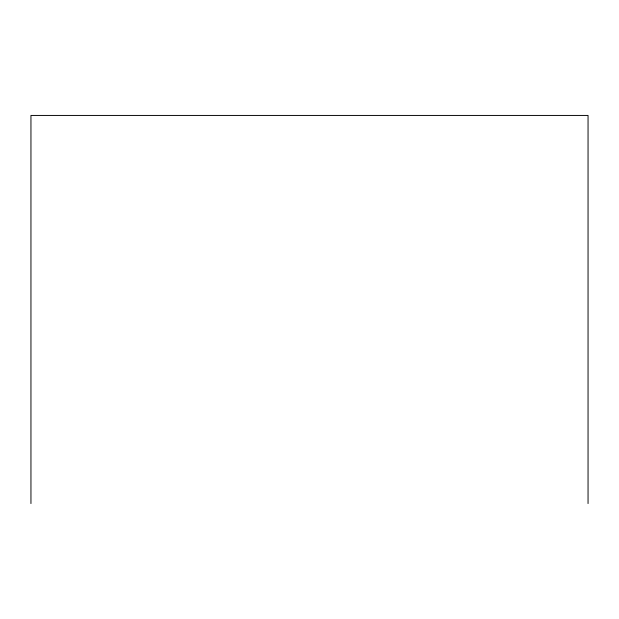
<?xml version="1.0" encoding="UTF-8"?>
<svg xmlns="http://www.w3.org/2000/svg" width="619" height="619" viewBox="0 0 619 619"><rect width="100%" height="100%" fill="white"/><g stroke="black" fill="none" stroke-linecap="round" stroke-linejoin="round"><path stroke-width="0.93" d="M588.05 503.564L588.05 115.436L30.95 115.436L30.95 503.564"/></g></svg>
